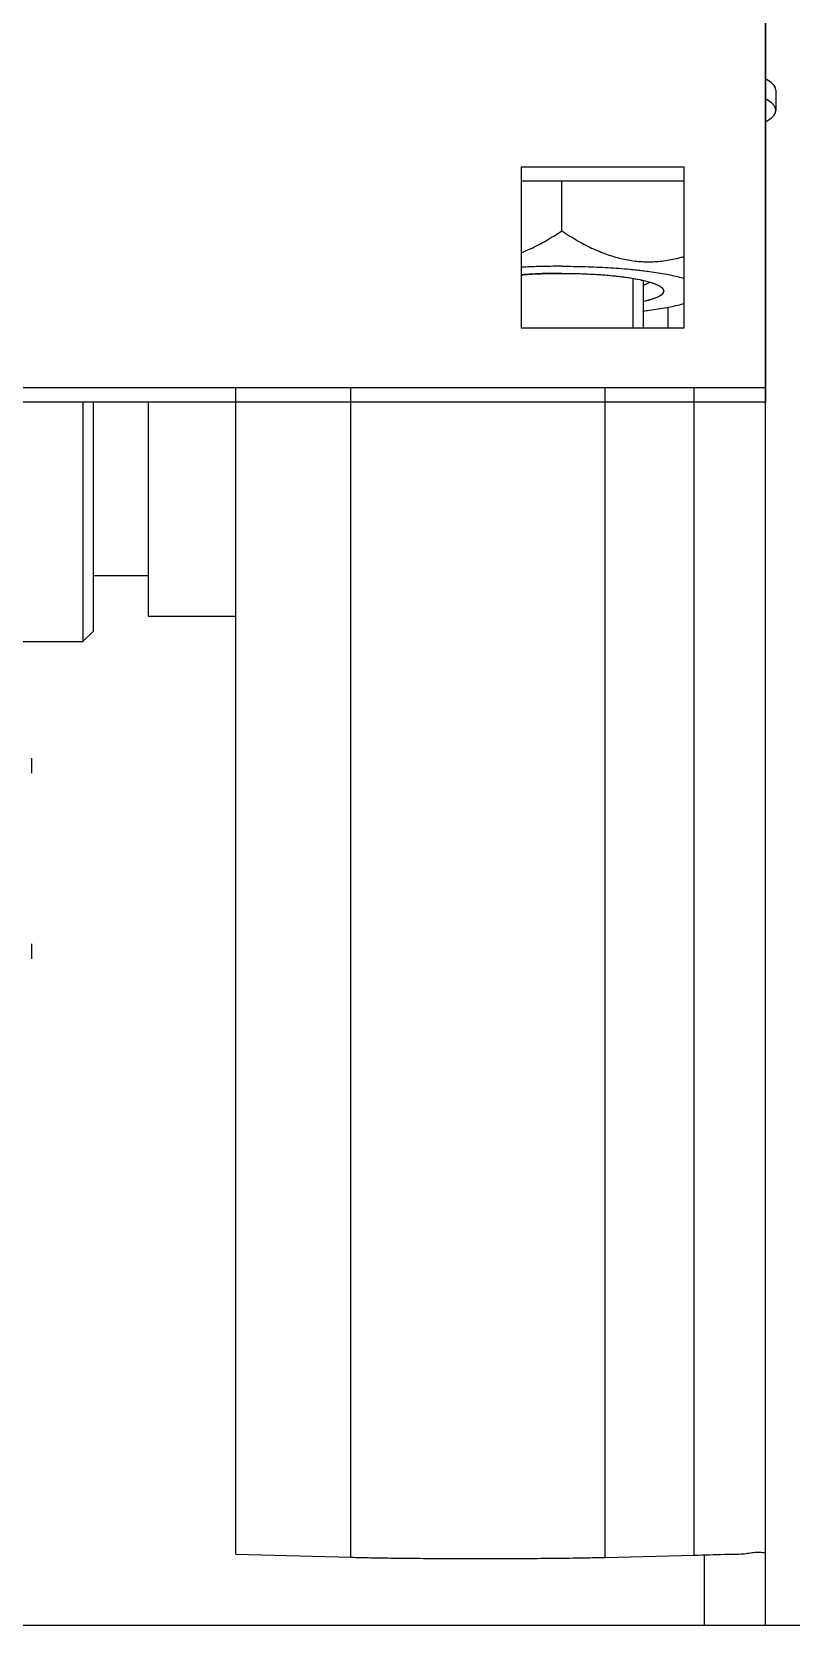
# Model space of a CAD drawing. Header units: millimetres. Extents: x 21899 to 38731, y -5425 to 3612.
# Drawn here: x 25257.6 to 25294.9, y 264.6 to 342.7 of the extents above; entities that cross this region are included whole.
import ezdxf

# ---------------------------------------------------------------- set-up
doc = ezdxf.new("R2010")
doc.units = ezdxf.units.MM

msp = doc.modelspace()

# ---------------------------------------------------------------- linework, layer by layer
at = {"color": 7, "linetype": 'Continuous'}
for p, q in [((25293.61, 264.585), (25293.61, 1144.533)), ((25293.61, 374.522), (25293.61, 324.587)), ((25294.11, 339.883), (25294.11, 338.898)), ((25289.61, 336.115), (25281.61, 336.115)), ((25281.61, 336.115), (25281.61, 328.236)), ((25289.61, 328.236), (25289.61, 336.115)), ((25289.61, 335.42), (25281.61, 335.42)), ((25283.61, 332.988), (25283.61, 335.42)), ((25287.61, 328.236), (25287.61, 330.551)), ((25288.81, 329.223), (25288.81, 328.236)), ((25281.61, 328.236), (25289.61, 328.236)), ((25293.61, 325.282), (25235.61, 325.282)), ((25267.61, 268.066), (25267.61, 325.282)), ((25293.61, 324.587), (25235.61, 324.587)), ((25260.11, 324.587), (25260.11, 312.835)), ((25260.61, 324.587), (25260.61, 313.335)), ((25263.31, 324.587), (25263.31, 314.085)), ((25260.61, 316.085), (25263.31, 316.085)), ((25263.31, 314.085), (25267.61, 314.085)), ((25254.11, 312.835), (25260.11, 312.835)), ((25260.11, 312.835), (25260.61, 313.335)), ((25257.61, 306.385), (25257.61, 307.124)), ((25257.61, 297.276), (25257.61, 298.014)), ((25267.61, 268.066), (25273.262, 267.915)), ((25285.738, 267.91), (25290.101, 268.016)), ((25204.634, 264.585), (25517.11, 264.585))]:
    msp.add_line(p, q, dxfattribs=at)
at = {"color": 2, "linetype": 'Continuous'}
for p, q in [((25281.836, 330.846), (25281.909, 330.851)), ((25282.58, 330.884), (25282.748, 330.89)), ((25284.323, 330.894), (25284.486, 330.889)), ((25285.31, 330.851), (25285.331, 330.85)), ((25286.099, 330.788), (25286.121, 330.785)), ((25286.815, 330.701), (25286.832, 330.699)), ((25287.11, 328.236), (25287.11, 330.65)), ((25288.306, 330.333), (25288.311, 330.33))]:
    msp.add_line(p, q, dxfattribs=at)
at = {"color": 9, "linetype": 'Continuous'}
for p, q in [((25273.262, 267.915), (25273.262, 325.282)), ((25285.738, 267.91), (25285.738, 325.282)), ((25290.101, 268.016), (25290.101, 325.282)), ((25290.61, 264.585), (25290.61, 268.016))]:
    msp.add_line(p, q, dxfattribs=at)
at = {"color": 2, "linetype": 'Continuous'}
for points in [[(25281.61, 330.83), (25281.642, 330.833), (25281.69, 330.836), (25281.738, 330.84), (25281.787, 330.843), (25281.836, 330.846)], [(25281.909, 330.851), (25282.041, 330.859), (25282.175, 330.866), (25282.309, 330.873), (25282.444, 330.879), (25282.58, 330.884)], [(25282.748, 330.89), (25282.885, 330.894), (25283.024, 330.897), (25283.163, 330.899), (25283.319, 330.901), (25283.459, 330.902), (25283.61, 330.903)], [(25283.61, 330.903), (25283.749, 330.903), (25283.889, 330.902), (25284.028, 330.9), (25284.185, 330.897), (25284.323, 330.894)], [(25284.486, 330.889), (25284.623, 330.885), (25284.76, 330.88), (25284.895, 330.874), (25285.03, 330.867), (25285.163, 330.86), (25285.31, 330.851)], [(25285.331, 330.85), (25285.462, 330.841), (25285.591, 330.832), (25285.718, 330.822), (25285.844, 330.811), (25285.968, 330.8), (25286.099, 330.788)], [(25286.121, 330.785), (25286.24, 330.773), (25286.358, 330.76), (25286.474, 330.746), (25286.587, 330.732), (25286.698, 330.717), (25286.815, 330.701)], [(25286.832, 330.699), (25286.937, 330.683), (25287.04, 330.666), (25287.14, 330.649), (25287.238, 330.632), (25287.332, 330.614), (25287.435, 330.594)], [(25287.435, 330.594), (25287.466, 330.587), (25287.499, 330.58), (25287.521, 330.575), (25287.554, 330.568), (25287.575, 330.564), (25287.61, 330.555)], [(25287.61, 330.555), (25287.742, 330.523), (25287.875, 330.488), (25287.997, 330.451), (25288.109, 330.413), (25288.21, 330.375), (25288.306, 330.333)], [(25288.53, 330.189), (25288.605, 330.072), (25288.588, 329.954), (25288.479, 329.837), (25288.273, 329.721), (25287.985, 329.614), (25287.61, 329.514)], [(25288.311, 330.33), (25288.357, 330.307), (25288.399, 330.284), (25288.437, 330.261), (25288.472, 330.237), (25288.502, 330.214), (25288.53, 330.189)]]:
    msp.add_lwpolyline(points, dxfattribs=at)
at = {"color": 7, "linetype": 'Continuous'}
for points, start_tangent, end_tangent in [([(25294.106, 339.883), (25294.085, 340.007), (25293.89, 340.254), (25293.615, 340.436)], (0, 1), (-0.87828, 0.478147)), ([(25294.106, 338.898), (25294.085, 339.022), (25293.89, 339.269), (25293.615, 339.451)], (0, 1), (-0.87828, 0.478147)), ([(25293.616, 338.345), (25293.89, 338.527), (25294.085, 338.773), (25294.106, 338.898)], (0.877938, 0.478774), (0, 1)), ([(25281.613, 331.915), (25282.052, 332.101), (25282.804, 332.489), (25283.61, 332.988)], (0.931437, 0.363902), (0.831218, 0.555947)), ([(25283.61, 332.988), (25284.416, 332.489), (25285.168, 332.101), (25285.889, 331.811), (25286.593, 331.611), (25287.29, 331.497), (25287.987, 331.471), (25288.691, 331.53), (25289.411, 331.675), (25289.612, 331.73)], (0.831218, -0.555947), (0.960723, 0.27751)), ([(25283.61, 331.25), (25282.458, 331.234), (25281.61, 331.199)], (-1, 0), (-0.998661, -0.051732)), ([(25283.61, 330.903), (25282.742, 330.89), (25281.9, 330.851), (25281.61, 330.83)], (-1, 0), (-0.997138, -0.075599)), ([(25283.61, 331.25), (25284.762, 331.234), (25285.883, 331.184), (25286.942, 331.104), (25287.61, 331.032)], (1, 0), (0.992758, -0.12013)), ([(25283.61, 330.903), (25284.478, 330.89), (25285.32, 330.851), (25286.11, 330.787), (25286.824, 330.7), (25287.44, 330.593), (25287.94, 330.469), (25288.308, 330.332), (25288.532, 330.188)], (1, 0), (0.693401, -0.720552)), ([(25287.61, 331.032), (25287.909, 330.994), (25288.76, 330.858), (25289.47, 330.699), (25289.612, 330.66)], (0.992758, -0.12013), (0.961054, -0.27636)), ([(25288.61, 330.035), (25288.534, 329.884), (25288.308, 329.738), (25287.94, 329.601), (25287.611, 329.514)], (0, -1), (-0.97467, -0.223649)), ([(25287.917, 330.464), (25287.842, 330.416), (25287.612, 330.308)], (-0.793287, -0.608849), (-0.932755, -0.360512)), ([(25288.532, 330.188), (25288.534, 330.185), (25288.61, 330.035)], (0.693401, -0.720552), (0, -1)), ([(25289.612, 329.409), (25289.47, 329.37), (25288.76, 329.211), (25287.909, 329.075), (25287.61, 329.037)], (-0.961054, -0.27636), (-0.992758, -0.12013)), ([(25290.101, 268.016), (25291.6, 268.059), (25292.705, 268.108)], (0.999705, 0.024286), (0.990011, 0.14099)), ([(25292.705, 268.108), (25293.382, 268.159), (25293.61, 268.212)], (0.990011, 0.14099), (0, 1)), ([(25273.262, 267.915), (25274.23, 267.894), (25275.37, 267.876), (25276.644, 267.863), (25278.014, 267.855), (25279.435, 267.852), (25280.861, 267.854), (25282.247, 267.861), (25283.549, 267.873), (25284.725, 267.889), (25285.738, 267.91)], (0.999647, -0.026566), (0.999705, 0.024286))]:
    msp.add_spline(points, degree=3, dxfattribs=dict(at, start_tangent=start_tangent, end_tangent=end_tangent))

doc.saveas('drawing.dxf')
